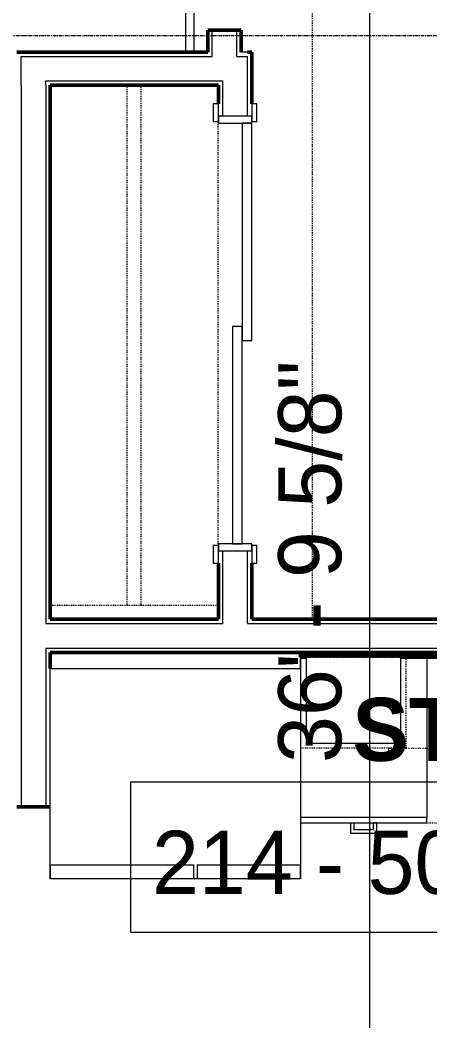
# Model space of a CAD drawing. Header units: inches. Extents: x -4217 to -1814, y 9706 to 12425.
# Drawn here: x -2674.3 to -2615.8, y 11394.6 to 11537.4 of the extents above; entities that cross this region are included whole.
import ezdxf

# ---------------------------------------------------------------- set-up
doc = ezdxf.new("R2010")
doc.units = ezdxf.units.IN
doc.header["$MEASUREMENT"] = 0
doc.linetypes.add('Dash', pattern=[0.25, 0.125, -0.125])
doc.linetypes.add('Grid Line 1_2_', pattern=[0.875, 0.5, -0.125, 0.125, -0.125])
for name, color, linetype, lineweight in [('A-ANNO-DIMS', 211, 'Continuous', 9), ('A-ANNO-DIMS-96', 211, 'Continuous', 9), ('A-AREA-IDEN', 2, 'Continuous', 9), ('A-DOOR-1', 7, 'Continuous', 9), ('A-DOOR-2', 50, 'Continuous', 20), ('A-DOOR-4', 10, 'Continuous', 13), ('A-DOOR-FRAM-1', 50, 'Continuous', 20), ('A-WALL-3', 250, 'Continuous', 50), ('A-WALL-4', 10, 'Continuous', 13), ('I-FURN-HDLN-1', 7, 'Dash', 9), ('Q-CASE-3', 7, 'Continuous', 9), ('Q-CASE-4', 7, 'Dash', 9), ('Q-CASE-HDLN-1', 7, 'Dash', 9), ('Q-SPCQ-1', 7, 'Continuous', 9), ('S-GRID-1', 1, 'Grid Line 1_2_', 9)]:
    doc.layers.add(name, color=color, linetype=linetype, lineweight=lineweight)
doc.styles.add('Century Gothic', font='ufonts.com_century-gothic.ttf', dxfattribs={"height": 9})
doc.styles.add('Century Gothic_B', font='GOTHICB.TTF', dxfattribs={"height": 9})
doc.dimstyles.new('OD__1_8__Tol__', dxfattribs={"dimscale": 12, "dimtxt": 9.397514, "dimasz": 1, "dimexe": 0.75, "dimexo": 0.5, "dimgap": 0.125, "dimtad": 1, "dimdec": 3, "dimrnd": 0.125, "dimzin": 3, "dimdsep": 46, "dimlunit": 4, "dimtxsty": 'Century Gothic', "dimblk1": 'OBLIQUE', "dimblk2": 'OBLIQUE', "dimsah": 1, "dimcen": 0.09, "dimdle": 0.75, "dimazin": 0, "dimtfac": 1, "dimtdec": 4, "dimtix": 1, "dimtmove": 0, "dimatfit": 3, "dimfxl": 1, "dimtvp": 1, "dimtfill": 1, "dimfrac": 2, "dimtolj": 1, "dimtzin": 0, "dimarcsym": 2})

# ---------------------------------------------------------------- blocks, each defined once
blk = doc.blocks.new('DIMBLOCK11-FLOOR PLAN - 2ND FLOOR')
at = {"layer": 'A-ANNO-DIMS-96', "lineweight": 50}
for p, q in [((-2624.39, 11682.99), (-2630.39, 11688.99)), ((-2624.39, 11682.99), (-2618.39, 11676.99)), ((-2624.39, 11241.39), (-2630.39, 11247.39)), ((-2624.39, 11241.39), (-2618.39, 11235.39))]:
    blk.add_line(p, q, dxfattribs=at)
at = {"layer": 'A-ANNO-DIMS-96'}
for p, q in [((-2621.9, 11682.99), (-2633.39, 11682.99)), ((-2624.39, 11682.99), (-2624.39, 11232.39)), ((-2624.39, 11682.99), (-2621.9, 11682.99)), ((-2621.9, 11241.39), (-2633.39, 11241.39)), ((-2624.39, 11241.39), (-2621.9, 11241.39))]:
    blk.add_line(p, q, dxfattribs=at)
at = {"layer": 'A-ANNO-DIMS-96', "color": 0, "insert": (-2637.42, 11431.46), "char_height": 9, "width": 73.7481, "attachment_point": 1, "rotation": 90, "line_spacing_factor": 0.984502, "style": 'Century Gothic', "bg_fill": 3, "box_fill_scale": 1.25, "bg_fill_color": 256, "bg_fill_true_color": 13158600, "bg_fill_transparency": 0}
blk.add_mtext('36\' - 9 5/8"', dxfattribs=at)
blk = doc.blocks.new('_Oblique')
at = {"color": 0, "linetype": 'ByBlock', "lineweight": -2}
blk.add_line((-0.5, -0.5), (0.5, 0.5), dxfattribs=at)

msp = doc.modelspace()

# ---------------------------------------------------------------- linework, layer by layer
at = {"layer": 'A-DOOR-1'}
for p, q in [((-2645.9506, 11525.47206), (-2646.7006, 11525.47206)), ((-2646.7006, 11525.47206), (-2646.7006, 11522.97206)), ((-2645.9506, 11522.97206), (-2645.9506, 11525.47206)), ((-2640.4506, 11525.47206), (-2641.2006, 11525.47206)), ((-2641.2006, 11525.47206), (-2641.2006, 11522.97206)), ((-2640.4506, 11522.97206), (-2640.4506, 11525.47206)), ((-2646.7006, 11522.97206), (-2645.9506, 11522.97206)), ((-2641.2006, 11522.97206), (-2640.4506, 11522.97206)), ((-2645.9506, 11462.47206), (-2646.7006, 11462.47206)), ((-2646.7006, 11462.47206), (-2646.7006, 11459.97206)), ((-2645.9506, 11459.97206), (-2645.9506, 11462.47206)), ((-2640.4506, 11462.47206), (-2641.2006, 11462.47206)), ((-2641.2006, 11462.47206), (-2641.2006, 11459.97206)), ((-2640.4506, 11459.97206), (-2640.4506, 11462.47206)), ((-2646.7006, 11459.97206), (-2645.9506, 11459.97206)), ((-2641.2006, 11459.97206), (-2640.4506, 11459.97206))]:
    msp.add_line(p, q, dxfattribs=at)
at = {"layer": 'A-DOOR-2'}
for p, q in [((-2641.2006, 11522.72206), (-2642.5756, 11522.72206)), ((-2642.5756, 11522.72206), (-2642.5756, 11491.72206)), ((-2641.2006, 11491.72206), (-2641.2006, 11522.72206)), ((-2642.5756, 11493.72206), (-2643.9506, 11493.72206)), ((-2643.9506, 11493.72206), (-2643.9506, 11462.72206)), ((-2642.5756, 11462.72206), (-2642.5756, 11493.72206)), ((-2642.5756, 11491.72206), (-2641.2006, 11491.72206)), ((-2643.9506, 11462.72206), (-2642.5756, 11462.72206))]:
    msp.add_line(p, q, dxfattribs=at)
at = {"layer": 'A-DOOR-4'}
for p, q in [((-2650.67166, 11613.9831), (-2650.67166, 11532.9831)), ((-2649.42166, 11532.9831), (-2649.42166, 11613.9831)), ((-2650.04666, 11532.9831), (-2650.67166, 11532.9831)), ((-2649.42166, 11532.9831), (-2650.04666, 11532.9831))]:
    msp.add_line(p, q, dxfattribs=at)
at = {"layer": 'A-DOOR-FRAM-1'}
for p, q in [((-2641.2006, 11523.72206), (-2645.9506, 11523.72206)), ((-2645.9506, 11523.72206), (-2645.9506, 11522.72206)), ((-2645.9506, 11522.72206), (-2641.2006, 11522.72206)), ((-2641.2006, 11522.72206), (-2641.2006, 11523.72206)), ((-2641.2006, 11462.72206), (-2645.9506, 11462.72206)), ((-2645.9506, 11462.72206), (-2645.9506, 11461.72206)), ((-2641.2006, 11461.72206), (-2641.2006, 11462.72206)), ((-2645.9506, 11461.72206), (-2641.2006, 11461.72206))]:
    msp.add_line(p, q, dxfattribs=at)
at = {"layer": 'A-WALL-3'}
for p, q in [((-2647.47374, 11535.9831), (-2647.47374, 11532.88124)), ((-2642.72374, 11535.9831), (-2647.47374, 11535.9831)), ((-2642.72374, 11532.88124), (-2642.72374, 11535.9831)), ((-2647.47374, 11532.88124), (-2674.72374, 11532.88124)), ((-2641.2006, 11532.88124), (-2641.8256, 11532.88124)), ((-2641.2006, 11525.47206), (-2641.2006, 11532.88124)), ((-2669.97374, 11451.9831), (-2669.97374, 11528.13124)), ((-2669.97374, 11528.13124), (-2645.9506, 11528.13124)), ((-2645.9506, 11528.13124), (-2645.9506, 11525.47206)), ((-2645.9506, 11459.97206), (-2645.9506, 11451.9831)), ((-2641.2006, 11451.9831), (-2641.2006, 11459.97206)), ((-2645.9506, 11451.9831), (-2669.97374, 11451.9831)), ((-2669.97374, 11444.9206), (-2669.97374, 11447.2331)), ((-2674.72374, 11425.22206), (-2669.97374, 11425.22206))]:
    msp.add_line(p, q, dxfattribs=at)
at = {"layer": 'A-WALL-4'}
for p, q in [((-2646.84874, 11532.88124), (-2646.84874, 11535.9831)), ((-2643.34874, 11532.88124), (-2643.34874, 11535.9831)), ((-2646.84874, 11532.25624), (-2646.84874, 11532.88124)), ((-2643.34874, 11532.25624), (-2643.34874, 11532.88124)), ((-2641.8256, 11532.88124), (-2642.72374, 11532.88124)), ((-2674.09874, 11528.75624), (-2674.09874, 11532.25624)), ((-2674.09874, 11532.25624), (-2646.84874, 11532.25624)), ((-2643.34874, 11532.25624), (-2641.8256, 11532.25624)), ((-2641.8256, 11523.72206), (-2641.8256, 11532.25624)), ((-2674.09874, 11528.13124), (-2674.09874, 11528.75624)), ((-2670.59874, 11528.13124), (-2670.59874, 11528.75624)), ((-2670.59874, 11528.75624), (-2645.9506, 11528.75624)), ((-2645.9506, 11528.75624), (-2645.3256, 11528.75624)), ((-2645.3256, 11523.72206), (-2645.3256, 11528.75624)), ((-2674.09874, 11528.13124), (-2674.09874, 11425.22206)), ((-2670.59874, 11528.13124), (-2670.59874, 11451.3581)), ((-2645.3256, 11451.9831), (-2645.3256, 11461.72206)), ((-2641.8256, 11451.9831), (-2641.8256, 11461.72206)), ((-2670.59874, 11451.3581), (-2669.97374, 11451.3581)), ((-2669.97374, 11451.3581), (-2645.3256, 11451.3581)), ((-2645.3256, 11451.3581), (-2645.3256, 11451.9831)), ((-2641.8256, 11451.3581), (-2641.8256, 11451.9831)), ((-2670.59874, 11447.8581), (-2669.97374, 11447.8581)), ((-2670.59874, 11447.8581), (-2670.59874, 11425.22206))]:
    msp.add_line(p, q, dxfattribs=at)
at = {"layer": 'Q-CASE-HDLN-1'}
for p, q in [((-2645.97374, 11528.13124), (-2669.97374, 11528.13124)), ((-2669.97374, 11528.13124), (-2669.97374, 11453.97206)), ((-2658.97374, 11453.97206), (-2658.97374, 11528.13124)), ((-2656.97374, 11453.97206), (-2656.97374, 11528.13124)), ((-2645.97374, 11525.47206), (-2645.97374, 11528.13124)), ((-2645.97374, 11462.47206), (-2645.97374, 11522.97206)), ((-2645.97374, 11453.97206), (-2645.97374, 11459.97206)), ((-2669.97374, 11453.97206), (-2645.97374, 11453.97206))]:
    msp.add_line(p, q, dxfattribs=at)
at = {"layer": 'Q-SPCQ-1'}
for p, q in [((-2669.97374, 11414.9206), (-2669.97374, 11444.9206)), ((-2669.97374, 11416.9206), (-2649.47374, 11416.9206)), ((-2669.97374, 11416.9206), (-2669.97374, 11414.9206)), ((-2649.47374, 11414.9206), (-2649.47374, 11416.9206)), ((-2648.97374, 11416.9206), (-2648.97374, 11414.9206)), ((-2649.47374, 11414.9206), (-2669.97374, 11414.9206))]:
    msp.add_line(p, q, dxfattribs=at)

# ---------------------------------------------------------------- dimensions: what is measured, and where the dimension line sits
at = {"layer": 'A-ANNO-DIMS'}
dim = msp.add_linear_dim(base=(-2624.38578, 11241.3894), p1=(-2615.9005, 11682.9894), p2=(-2615.9005, 11241.3894), angle=90, dimstyle='OD__1_8__Tol__', override={"dimpost": '<>', "dimfxl": 441.6}, dxfattribs=at)
dim.commit()
dim.dimension.update_dxf_attribs({"geometry": 'DIMBLOCK11-FLOOR PLAN - 2ND FLOOR', "text_midpoint": (-2631.1108, 11462.1894)})

# ---------------------------------------------------------------- next in the draw order: linework, layer by layer
at = {"layer": 'A-AREA-IDEN', "flags": 128}
msp.add_lwpolyline([(-2658.44369, 11428.77733), (-2582.93818, 11428.77733), (-2582.93818, 11407.28127), (-2658.44369, 11407.28127)], close=True, dxfattribs=at)
at = {"layer": 'A-WALL-3'}
for p, q in [((-2514.87374, 11451.9831), (-2641.2006, 11451.9831)), ((-2669.97374, 11447.2331), (-2514.87374, 11447.2331)), ((-2516.12374, 11446.9206), (-2634.22374, 11446.9206)), ((-2634.22374, 11446.9206), (-2634.22374, 11446.5456)), ((-2634.22374, 11446.5456), (-2633.44573, 11446.5456)), ((-2619.94573, 11446.5456), (-2558.37374, 11446.5456))]:
    msp.add_line(p, q, dxfattribs=at)
at = {"layer": 'A-WALL-4'}
for p, q in [((-2641.8256, 11451.3581), (-2514.87374, 11451.3581)), ((-2669.97374, 11447.8581), (-2514.87374, 11447.8581))]:
    msp.add_line(p, q, dxfattribs=at)
at = {"layer": 'I-FURN-HDLN-1'}
msp.add_line((-2632.59848, 11571.9831), (-2632.59848, 11451.9831), dxfattribs=at)
at = {"layer": 'Q-CASE-3'}
for p, q in [((-2634.22374, 11444.9206), (-2634.22374, 11446.5456)), ((-2619.94573, 11446.5456), (-2633.44573, 11446.5456)), ((-2633.44573, 11446.5456), (-2633.44573, 11434.2956)), ((-2619.94573, 11434.2956), (-2619.94573, 11446.5456)), ((-2616.22374, 11446.5456), (-2616.22374, 11423.6706)), ((-2633.44573, 11434.2956), (-2619.94573, 11434.2956)), ((-2621.68418, 11433.5456), (-2621.19573, 11433.5456)), ((-2621.68418, 11433.5456), (-2621.68418, 11432.04634)), ((-2621.19573, 11432.04634), (-2621.19573, 11433.5456)), ((-2621.68418, 11432.04634), (-2621.19573, 11432.04634)), ((-2616.22374, 11423.6706), (-2634.22374, 11423.6706)), ((-2634.22374, 11422.9206), (-2616.22374, 11422.9206)), ((-2627.09874, 11422.9206), (-2626.59936, 11422.9206)), ((-2627.09874, 11422.9206), (-2627.09874, 11421.4206)), ((-2626.59936, 11421.91997), (-2626.59936, 11422.9206)), ((-2623.34874, 11422.9206), (-2623.84811, 11422.9206)), ((-2623.84811, 11422.9206), (-2623.84811, 11421.91997)), ((-2623.34874, 11421.4206), (-2623.34874, 11422.9206)), ((-2616.22374, 11422.9206), (-2616.22374, 11423.6706)), ((-2627.09874, 11421.4206), (-2623.34874, 11421.4206)), ((-2623.84811, 11421.91997), (-2626.59936, 11421.91997))]:
    msp.add_line(p, q, dxfattribs=at)
at = {"layer": 'Q-CASE-4'}
for p, q in [((-2634.19573, 11433.5456), (-2634.19573, 11446.5456)), ((-2634.19573, 11446.5456), (-2619.19573, 11446.5456)), ((-2589.19573, 11446.5456), (-2619.19573, 11446.5456)), ((-2619.19573, 11446.5456), (-2619.19573, 11433.5456)), ((-2619.19573, 11446.5456), (-2619.19573, 11433.5456)), ((-2619.19573, 11433.5456), (-2634.19573, 11433.5456)), ((-2619.19573, 11433.5456), (-2589.19573, 11433.5456))]:
    msp.add_line(p, q, dxfattribs=at)
at = {"layer": 'Q-CASE-HDLN-1'}
for p, q in [((-2634.22374, 11446.5456), (-2634.22374, 11444.9206)), ((-2634.22374, 11422.9206), (-2590.45089, 11422.9206))]:
    msp.add_line(p, q, dxfattribs=at)
at = {"layer": 'Q-SPCQ-1'}
for p, q in [((-2669.97374, 11444.9206), (-2634.22374, 11444.9206)), ((-2634.22374, 11444.9206), (-2634.22374, 11414.9206)), ((-2648.97374, 11416.9206), (-2634.22374, 11416.9206)), ((-2634.22374, 11414.9206), (-2634.22374, 11416.9206)), ((-2634.22374, 11414.9206), (-2669.97374, 11414.9206)), ((-2634.22374, 11414.9206), (-2648.97374, 11414.9206))]:
    msp.add_line(p, q, dxfattribs=at)
at = {"layer": 'S-GRID-1'}
msp.add_line((-1814.20638, 11535.1894), (-4168.71446, 11535.1894), dxfattribs=at)

# ---------------------------------------------------------------- next in the draw order: texts
at = {"layer": 'A-AREA-IDEN', "char_height": 9, "attachment_point": 1}
for s, insert, width, style in [('ST', (-2626.81377, 11440.74548), 14.544, 'Century Gothic_B'), ('214 - 507 SF', (-2655.44369, 11421.77733), 83.931, 'Century Gothic')]:
    msp.add_mtext(s, dxfattribs=dict(at, insert=insert, width=width, style=style))

doc.saveas('drawing.dxf')
